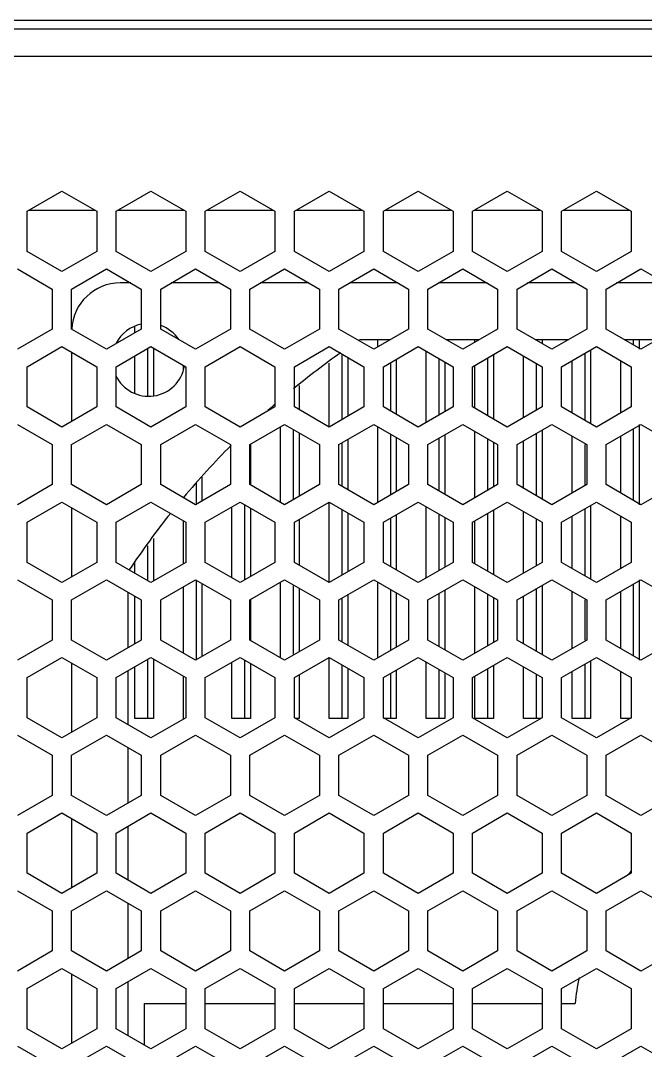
# Model space of a CAD drawing. Header units: millimetres. Extents: x 10297564 to 11610295, y -9287743 to -8409454.
# Drawn here: x 10532493 to 10533267, y -9094946 to -9093670 of the extents above; entities that cross this region are included whole.
import ezdxf

# ---------------------------------------------------------------- set-up
doc = ezdxf.new("R2010")
doc.units = ezdxf.units.MM
doc.header["$LTSCALE"] = 100
doc.layers.add('-0', color=7, linetype='Continuous')

# ---------------------------------------------------------------- blocks, each defined once
blk = doc.blocks.new('인버터 외형도')
at = {"layer": '-0', "linetype": 'Continuous'}
for p, q in [((127467.44, 40890.73), (115864.67, 40890.73)), ((115864.67, 40883.21), (127467.44, 40883.21)), ((115864.67, 40857.62), (127467.44, 40857.62)), ((122520.09, 40713.51), (122552.44, 40732.19)), ((122552.44, 40732.19), (122584.8, 40713.51)), ((122602.86, 40713.51), (122635.21, 40732.19)), ((122635.21, 40732.19), (122667.57, 40713.51)), ((122685.63, 40713.51), (122717.98, 40732.19)), ((122717.98, 40732.19), (122750.34, 40713.51)), ((122768.4, 40713.51), (122800.75, 40732.19)), ((122800.75, 40732.19), (122833.11, 40713.51)), ((122851.17, 40713.51), (122883.52, 40732.19)), ((122883.52, 40732.19), (122915.88, 40713.51)), ((122933.94, 40713.51), (122966.29, 40732.19)), ((122966.29, 40732.19), (122998.65, 40713.51)), ((123016.7, 40713.51), (123049.06, 40732.19)), ((123049.06, 40732.19), (123081.42, 40713.51)), ((122520.09, 40676.15), (122520.09, 40713.51)), ((122522.07, 40714.66), (122582.82, 40714.66)), ((122584.8, 40713.51), (122584.8, 40676.15)), ((122602.86, 40676.15), (122602.86, 40713.51)), ((122604.84, 40714.66), (122665.58, 40714.66)), ((122667.57, 40713.51), (122667.57, 40676.15)), ((122685.63, 40676.15), (122685.63, 40713.51)), ((122687.61, 40714.66), (122748.35, 40714.66)), ((122750.34, 40713.51), (122750.34, 40676.15)), ((122768.4, 40676.15), (122768.4, 40713.51)), ((122770.38, 40714.66), (122831.12, 40714.66)), ((122833.11, 40713.51), (122833.11, 40676.15)), ((122851.17, 40676.15), (122851.17, 40713.51)), ((122853.15, 40714.66), (122913.89, 40714.66)), ((122915.88, 40713.51), (122915.88, 40676.15)), ((122933.94, 40676.15), (122933.94, 40713.51)), ((122935.92, 40714.66), (122996.66, 40714.66)), ((122998.65, 40713.51), (122998.65, 40676.15)), ((123016.7, 40676.15), (123016.7, 40713.51)), ((123018.69, 40714.66), (123079.43, 40714.66)), ((123081.42, 40713.51), (123081.42, 40676.15)), ((122552.44, 40657.47), (122520.09, 40676.15)), ((122584.8, 40676.15), (122552.44, 40657.47)), ((122635.21, 40657.47), (122602.86, 40676.15)), ((122667.57, 40676.15), (122635.21, 40657.47)), ((122717.98, 40657.47), (122685.63, 40676.15)), ((122750.34, 40676.15), (122717.98, 40657.47)), ((122800.75, 40657.47), (122768.4, 40676.15)), ((122833.11, 40676.15), (122800.75, 40657.47)), ((122883.52, 40657.47), (122851.17, 40676.15)), ((122915.88, 40676.15), (122883.52, 40657.47)), ((122966.29, 40657.47), (122933.94, 40676.15)), ((122998.65, 40676.15), (122966.29, 40657.47)), ((123049.06, 40657.47), (123016.7, 40676.15)), ((123081.42, 40676.15), (123049.06, 40657.47)), ((122511.06, 40659.96), (122543.41, 40641.28)), ((122561.47, 40641.28), (122593.83, 40659.96)), ((122593.83, 40659.96), (122626.18, 40641.28)), ((122644.24, 40641.28), (122676.6, 40659.96)), ((122676.6, 40659.96), (122708.95, 40641.28)), ((122727.01, 40641.28), (122759.37, 40659.96)), ((122759.37, 40659.96), (122791.72, 40641.28)), ((122809.78, 40641.28), (122842.14, 40659.96)), ((122842.14, 40659.96), (122874.49, 40641.28)), ((122892.55, 40641.28), (122924.91, 40659.96)), ((122924.91, 40659.96), (122957.26, 40641.28)), ((122975.32, 40641.28), (123007.68, 40659.96)), ((123007.68, 40659.96), (123040.03, 40641.28)), ((123058.09, 40641.28), (123090.44, 40659.96)), ((123090.44, 40659.96), (123122.8, 40641.28)), ((122543.41, 40641.28), (122543.41, 40603.92)), ((122561.47, 40603.92), (122561.47, 40641.28)), ((122616.38, 40646.94), (122606.62, 40646.94)), ((122626.18, 40641.28), (122626.18, 40603.92)), ((122644.24, 40603.92), (122644.24, 40641.28)), ((122699.15, 40646.94), (122654.05, 40646.94)), ((122708.95, 40641.28), (122708.95, 40603.92)), ((122727.01, 40603.92), (122727.01, 40641.28)), ((122781.92, 40646.94), (122736.81, 40646.94)), ((122791.72, 40641.28), (122791.72, 40603.92)), ((122809.78, 40603.92), (122809.78, 40641.28)), ((122864.69, 40646.94), (122819.58, 40646.94)), ((122874.49, 40641.28), (122874.49, 40603.92)), ((122892.55, 40603.92), (122892.55, 40641.28)), ((122947.46, 40646.94), (122902.35, 40646.94)), ((122957.26, 40641.28), (122957.26, 40603.92)), ((122975.32, 40603.92), (122975.32, 40641.28)), ((123030.23, 40646.94), (122985.12, 40646.94)), ((123040.03, 40641.28), (123040.03, 40603.92)), ((123058.09, 40603.92), (123058.09, 40641.28)), ((123113, 40646.94), (123067.89, 40646.94)), ((122543.41, 40603.92), (122511.06, 40585.24)), ((122593.83, 40585.24), (122561.47, 40603.92)), ((122626.18, 40603.92), (122593.83, 40585.24)), ((122620.16, 40600.44), (122620.16, 40606.47)), ((122676.6, 40585.24), (122644.24, 40603.92)), ((122708.95, 40603.92), (122676.6, 40585.24)), ((122759.37, 40585.24), (122727.01, 40603.92)), ((122791.72, 40603.92), (122759.37, 40585.24)), ((122842.14, 40585.24), (122809.78, 40603.92)), ((122874.49, 40603.92), (122842.14, 40585.24)), ((122924.91, 40585.24), (122892.55, 40603.92)), ((122957.26, 40603.92), (122924.91, 40585.24)), ((123007.68, 40585.24), (122975.32, 40603.92)), ((123040.03, 40603.92), (123007.68, 40585.24)), ((123090.44, 40585.24), (123058.09, 40603.92)), ((123122.8, 40603.92), (123090.44, 40585.24)), ((122829.48, 40594.27), (122857.78, 40594.27)), ((122845.89, 40587.41), (122845.89, 40594.27)), ((122909.27, 40594.27), (122940.55, 40594.27)), ((122936.19, 40591.75), (122936.19, 40594.27)), ((122992.04, 40594.27), (123023.31, 40594.27)), ((122998.57, 40594.27), (122998.57, 40590.49)), ((123074.81, 40594.27), (123106.08, 40594.27)), ((123083.67, 40589.15), (123083.67, 40594.27)), ((123088.86, 40594.27), (123088.86, 40585.24)), ((122520.09, 40569.04), (122552.44, 40587.72)), ((122552.44, 40587.72), (122584.8, 40569.04)), ((122561.47, 40582.51), (122561.47, 40518.22)), ((122602.86, 40569.04), (122635.21, 40587.72)), ((122632.2, 40541.6), (122632.2, 40585.98)), ((122635.21, 40587.72), (122667.57, 40569.04)), ((122637.39, 40586.46), (122637.39, 40541.6)), ((122685.63, 40569.04), (122717.98, 40587.72)), ((122717.98, 40587.72), (122750.34, 40569.04)), ((122768.4, 40569.04), (122800.75, 40587.72)), ((122800.75, 40587.72), (122833.11, 40569.04)), ((122851.17, 40569.04), (122883.52, 40587.72)), ((122883.52, 40587.72), (122915.88, 40569.04)), ((122891.04, 40517.34), (122891.04, 40583.38)), ((122933.94, 40569.04), (122966.29, 40587.72)), ((122966.29, 40587.72), (122998.65, 40569.04)), ((123016.7, 40569.04), (123049.06, 40587.72)), ((123043.72, 40584.64), (123043.72, 40516.09)), ((123049.06, 40587.72), (123081.42, 40569.04)), ((122620.16, 40544.44), (122620.16, 40579.03)), ((122800.75, 40513), (122800.75, 40572.33)), ((122812.79, 40519.95), (122812.79, 40580.78)), ((122817.98, 40577.78), (122817.98, 40522.95)), ((122857.93, 40527.78), (122857.93, 40572.95)), ((122863.13, 40575.95), (122863.13, 40524.78)), ((122903.08, 40524.3), (122903.08, 40576.43)), ((122908.28, 40573.43), (122908.28, 40527.3)), ((122948.23, 40523.43), (122948.23, 40577.3)), ((122953.42, 40580.3), (122953.42, 40520.43)), ((122981.33, 40521.69), (122981.33, 40579.04)), ((123026.48, 40526.04), (123026.48, 40574.69)), ((123038.52, 40519.09), (123038.52, 40581.64)), ((123071.63, 40526.03), (123071.63, 40574.69)), ((122520.09, 40531.68), (122520.09, 40569.04)), ((122584.8, 40569.04), (122584.8, 40531.68)), ((122602.86, 40531.68), (122602.86, 40569.04)), ((122665.31, 40565.93), (122665.31, 40570.35)), ((122667.57, 40569.04), (122667.57, 40531.68)), ((122685.63, 40531.68), (122685.63, 40569.04)), ((122750.34, 40569.04), (122750.34, 40531.68)), ((122768.4, 40531.68), (122768.4, 40569.04)), ((122833.11, 40569.04), (122833.11, 40531.68)), ((122851.17, 40531.68), (122851.17, 40569.04)), ((122915.88, 40569.04), (122915.88, 40531.68)), ((122933.94, 40531.68), (122933.94, 40569.04)), ((122936.19, 40530.38), (122936.19, 40570.34)), ((122993.38, 40528.64), (122993.38, 40572.09)), ((122998.65, 40569.04), (122998.65, 40531.68)), ((123016.7, 40531.68), (123016.7, 40569.04)), ((123081.42, 40569.04), (123081.42, 40531.68)), ((122772.84, 40551.64), (122772.84, 40529.12)), ((122552.44, 40513), (122520.09, 40531.68)), ((122584.8, 40531.68), (122552.44, 40513)), ((122635.21, 40513), (122602.86, 40531.68)), ((122667.57, 40531.68), (122635.21, 40513)), ((122717.98, 40513), (122685.63, 40531.68)), ((122750.34, 40531.68), (122717.98, 40513)), ((122800.75, 40513), (122768.4, 40531.68)), ((122833.11, 40531.68), (122800.75, 40513)), ((122883.52, 40513), (122851.17, 40531.68)), ((122915.88, 40531.68), (122883.52, 40513)), ((122966.29, 40513), (122933.94, 40531.68)), ((122998.65, 40531.68), (122966.29, 40513)), ((123049.06, 40513), (123016.7, 40531.68)), ((123081.42, 40531.68), (123049.06, 40513)), ((122511.06, 40515.49), (122543.41, 40496.81)), ((122561.47, 40496.81), (122593.83, 40515.49)), ((122593.83, 40515.49), (122626.18, 40496.81)), ((122644.24, 40496.81), (122676.6, 40515.49)), ((122676.6, 40515.49), (122708.95, 40496.81)), ((122727.01, 40496.81), (122759.37, 40515.49)), ((122759.37, 40515.49), (122791.72, 40496.81)), ((122809.78, 40496.81), (122842.14, 40515.49)), ((122842.14, 40515.49), (122874.49, 40496.81)), ((122892.55, 40496.81), (122924.91, 40515.49)), ((122924.91, 40515.49), (122957.26, 40496.81)), ((122975.32, 40496.81), (123007.68, 40515.49)), ((123007.68, 40515.49), (123040.03, 40496.81)), ((123058.09, 40496.81), (123090.44, 40515.49)), ((123088.86, 40515.49), (123088.86, 40440.77)), ((123090.44, 40515.49), (123122.8, 40496.81)), ((122755.6, 40442.94), (122755.6, 40513.31)), ((122767.64, 40445.54), (122767.64, 40510.71)), ((122772.84, 40507.71), (122772.84, 40448.54)), ((122845.89, 40442.94), (122845.89, 40513.32)), ((122857.93, 40449.89), (122857.93, 40506.37)), ((122908.28, 40505.89), (122908.28, 40450.37)), ((122936.19, 40447.28), (122936.19, 40508.98)), ((122993.38, 40449.02), (122993.38, 40507.23)), ((122998.57, 40510.23), (122998.57, 40446.02)), ((123083.67, 40444.68), (123083.67, 40511.58)), ((122543.41, 40496.81), (122543.41, 40459.45)), ((122561.47, 40459.45), (122561.47, 40496.81)), ((122626.18, 40496.81), (122626.18, 40459.45)), ((122644.24, 40459.45), (122644.24, 40496.81)), ((122708.95, 40496.81), (122708.95, 40459.45)), ((122727.01, 40459.45), (122727.01, 40496.81)), ((122727.69, 40496.81), (122727.69, 40459.45)), ((122791.72, 40496.81), (122791.72, 40459.45)), ((122809.78, 40459.45), (122809.78, 40496.81)), ((122812.79, 40457.71), (122812.79, 40498.54)), ((122817.98, 40501.54), (122817.98, 40454.71)), ((122863.13, 40503.37), (122863.13, 40452.89)), ((122874.49, 40496.81), (122874.49, 40459.45)), ((122892.55, 40459.45), (122892.55, 40496.81)), ((122903.08, 40453.37), (122903.08, 40502.89)), ((122948.23, 40454.23), (122948.23, 40502.02)), ((122953.42, 40499.02), (122953.42, 40457.23)), ((122957.26, 40496.81), (122957.26, 40459.45)), ((122975.32, 40459.45), (122975.32, 40496.81)), ((122981.33, 40455.98), (122981.33, 40500.28)), ((123026.48, 40451.63), (123026.48, 40504.63)), ((123038.52, 40459.45), (123038.52, 40496.81)), ((123040.03, 40496.81), (123040.03, 40459.45)), ((123058.09, 40459.45), (123058.09, 40496.81)), ((123071.63, 40451.63), (123071.63, 40504.63)), ((122543.41, 40459.45), (122511.06, 40440.77)), ((122593.83, 40440.77), (122561.47, 40459.45)), ((122626.18, 40459.45), (122593.83, 40440.77)), ((122676.6, 40440.77), (122644.24, 40459.45)), ((122708.95, 40459.45), (122676.6, 40440.77)), ((122677.35, 40440.77), (122677.35, 40461.31)), ((122682.54, 40466.5), (122682.54, 40444.2)), ((122759.37, 40440.77), (122727.01, 40459.45)), ((122791.72, 40459.45), (122759.37, 40440.77)), ((122842.14, 40440.77), (122809.78, 40459.45)), ((122874.49, 40459.45), (122842.14, 40440.77)), ((122924.91, 40440.77), (122892.55, 40459.45)), ((122957.26, 40459.45), (122924.91, 40440.77)), ((123007.68, 40440.77), (122975.32, 40459.45)), ((123040.03, 40459.45), (123007.68, 40440.77)), ((123090.44, 40440.77), (123058.09, 40459.45)), ((123122.8, 40459.45), (123090.44, 40440.77)), ((122520.09, 40424.57), (122552.44, 40443.25)), ((122552.44, 40443.25), (122584.8, 40424.57)), ((122602.86, 40424.57), (122635.21, 40443.25)), ((122635.21, 40443.25), (122667.57, 40424.57)), ((122685.63, 40424.57), (122717.98, 40443.25)), ((122710.45, 40372.88), (122710.45, 40438.91)), ((122717.98, 40443.25), (122750.34, 40424.57)), ((122722.49, 40371.14), (122722.49, 40440.65)), ((122768.4, 40424.57), (122800.75, 40443.25)), ((122800.75, 40368.53), (122800.75, 40443.25)), ((122800.75, 40443.25), (122833.11, 40424.57)), ((122851.17, 40424.57), (122883.52, 40443.25)), ((122883.52, 40443.25), (122915.88, 40424.57)), ((122891.04, 40372.87), (122891.04, 40438.91)), ((122933.94, 40424.57), (122966.29, 40443.25)), ((122966.29, 40443.25), (122998.65, 40424.57)), ((123016.7, 40424.57), (123049.06, 40443.25)), ((123043.72, 40440.17), (123043.72, 40371.62)), ((123049.06, 40443.25), (123081.42, 40424.57)), ((122561.47, 40438.04), (122561.47, 40373.75)), ((122727.69, 40437.65), (122727.69, 40374.14)), ((122812.79, 40375.48), (122812.79, 40436.31)), ((122817.98, 40433.31), (122817.98, 40378.48)), ((122863.13, 40431.48), (122863.13, 40380.31)), ((122903.08, 40379.83), (122903.08, 40431.96)), ((122908.28, 40428.96), (122908.28, 40382.83)), ((122948.23, 40378.96), (122948.23, 40432.83)), ((122953.42, 40435.83), (122953.42, 40375.96)), ((122981.33, 40377.22), (122981.33, 40434.57)), ((123026.48, 40381.57), (123026.48, 40430.22)), ((123038.52, 40374.62), (123038.52, 40437.17)), ((123071.63, 40381.56), (123071.63, 40430.22)), ((122520.09, 40387.21), (122520.09, 40424.57)), ((122584.8, 40424.57), (122584.8, 40387.21)), ((122602.86, 40387.21), (122602.86, 40424.57)), ((122665.31, 40385.91), (122665.31, 40425.88)), ((122667.57, 40424.57), (122667.57, 40387.21)), ((122685.63, 40387.21), (122685.63, 40424.57)), ((122750.34, 40424.57), (122750.34, 40387.21)), ((122768.4, 40387.21), (122768.4, 40424.57)), ((122772.84, 40427.14), (122772.84, 40384.65)), ((122833.11, 40424.57), (122833.11, 40387.21)), ((122851.17, 40387.21), (122851.17, 40424.57)), ((122857.93, 40383.3), (122857.93, 40428.48)), ((122915.88, 40424.57), (122915.88, 40387.21)), ((122933.94, 40387.21), (122933.94, 40424.57)), ((122936.19, 40385.91), (122936.19, 40425.87)), ((122993.38, 40384.17), (122993.38, 40427.62)), ((122998.65, 40424.57), (122998.65, 40387.21)), ((123016.7, 40387.21), (123016.7, 40424.57)), ((123081.42, 40424.57), (123081.42, 40387.21)), ((122632.2, 40370.27), (122632.2, 40402.58)), ((122637.39, 40409.38), (122637.39, 40369.79)), ((122552.44, 40368.53), (122520.09, 40387.21)), ((122584.8, 40387.21), (122552.44, 40368.53)), ((122635.21, 40368.53), (122602.86, 40387.21)), ((122620.16, 40377.22), (122620.16, 40386.81)), ((122667.57, 40387.21), (122635.21, 40368.53)), ((122717.98, 40368.53), (122685.63, 40387.21)), ((122750.34, 40387.21), (122717.98, 40368.53)), ((122800.75, 40368.53), (122768.4, 40387.21)), ((122833.11, 40387.21), (122800.75, 40368.53)), ((122883.52, 40368.53), (122851.17, 40387.21)), ((122915.88, 40387.21), (122883.52, 40368.53)), ((122966.29, 40368.53), (122933.94, 40387.21)), ((122998.65, 40387.21), (122966.29, 40368.53)), ((123049.06, 40368.53), (123016.7, 40387.21)), ((123081.42, 40387.21), (123049.06, 40368.53)), ((122511.06, 40371.02), (122543.41, 40352.34)), ((122561.47, 40352.34), (122593.83, 40371.02)), ((122593.83, 40371.02), (122626.18, 40352.34)), ((122644.24, 40352.34), (122676.6, 40371.02)), ((122665.31, 40302.82), (122665.31, 40364.5)), ((122676.6, 40371.02), (122708.95, 40352.34)), ((122677.35, 40296.3), (122677.35, 40371.02)), ((122682.54, 40367.59), (122682.54, 40299.73)), ((122727.01, 40352.34), (122759.37, 40371.02)), ((122755.6, 40298.47), (122755.6, 40368.84)), ((122759.37, 40371.02), (122791.72, 40352.34)), ((122767.64, 40301.07), (122767.64, 40366.24)), ((122772.84, 40363.24), (122772.84, 40304.07)), ((122809.78, 40352.34), (122842.14, 40371.02)), ((122842.14, 40371.02), (122874.49, 40352.34)), ((122845.89, 40298.47), (122845.89, 40368.85)), ((122857.93, 40305.42), (122857.93, 40361.9)), ((122892.55, 40352.34), (122924.91, 40371.02)), ((122924.91, 40371.02), (122957.26, 40352.34)), ((122936.19, 40302.81), (122936.19, 40364.51)), ((122975.32, 40352.34), (123007.68, 40371.02)), ((122993.38, 40304.55), (122993.38, 40362.76)), ((122998.57, 40365.76), (122998.57, 40301.55)), ((123007.68, 40371.02), (123040.03, 40352.34)), ((123058.09, 40352.34), (123090.44, 40371.02)), ((123083.67, 40300.21), (123083.67, 40367.11)), ((123088.86, 40371.02), (123088.86, 40296.3)), ((123090.44, 40371.02), (123122.8, 40352.34)), ((122543.41, 40352.34), (122543.41, 40314.98)), ((122561.47, 40314.98), (122561.47, 40352.34)), ((122614.14, 40308.03), (122614.14, 40359.29)), ((122620.16, 40311.5), (122620.16, 40355.82)), ((122626.18, 40352.34), (122626.18, 40314.98)), ((122644.24, 40314.98), (122644.24, 40352.34)), ((122708.95, 40352.34), (122708.95, 40314.98)), ((122727.01, 40314.98), (122727.01, 40352.34)), ((122727.69, 40352.34), (122727.69, 40314.98)), ((122791.72, 40352.34), (122791.72, 40314.98)), ((122809.78, 40314.98), (122809.78, 40352.34)), ((122812.79, 40313.24), (122812.79, 40354.07)), ((122817.98, 40357.07), (122817.98, 40310.24)), ((122863.13, 40358.9), (122863.13, 40308.42)), ((122874.49, 40352.34), (122874.49, 40314.98)), ((122892.55, 40314.98), (122892.55, 40352.34)), ((122903.08, 40308.9), (122903.08, 40358.42)), ((122908.28, 40361.42), (122908.28, 40305.9)), ((122948.23, 40309.76), (122948.23, 40357.55)), ((122953.42, 40354.55), (122953.42, 40312.76)), ((122957.26, 40352.34), (122957.26, 40314.98)), ((122975.32, 40314.98), (122975.32, 40352.34)), ((122981.33, 40311.5), (122981.33, 40355.81)), ((123026.48, 40307.16), (123026.48, 40360.16)), ((123038.52, 40314.98), (123038.52, 40352.34)), ((123040.03, 40352.34), (123040.03, 40314.98)), ((123058.09, 40314.98), (123058.09, 40352.34)), ((123071.63, 40307.16), (123071.63, 40360.16)), ((122543.41, 40314.98), (122511.06, 40296.3)), ((122593.83, 40296.3), (122561.47, 40314.98)), ((122626.18, 40314.98), (122593.83, 40296.3)), ((122676.6, 40296.3), (122644.24, 40314.98)), ((122708.95, 40314.98), (122676.6, 40296.3)), ((122759.37, 40296.3), (122727.01, 40314.98)), ((122791.72, 40314.98), (122759.37, 40296.3)), ((122842.14, 40296.3), (122809.78, 40314.98)), ((122874.49, 40314.98), (122842.14, 40296.3)), ((122924.91, 40296.3), (122892.55, 40314.98)), ((122957.26, 40314.98), (122924.91, 40296.3)), ((123007.68, 40296.3), (122975.32, 40314.98)), ((123040.03, 40314.98), (123007.68, 40296.3)), ((123090.44, 40296.3), (123058.09, 40314.98)), ((123122.8, 40314.98), (123090.44, 40296.3)), ((122520.09, 40280.1), (122552.44, 40298.78)), ((122552.44, 40298.78), (122584.8, 40280.1)), ((122602.86, 40280.1), (122635.21, 40298.78)), ((122632.2, 40242.12), (122632.2, 40297.04)), ((122635.21, 40298.78), (122667.57, 40280.1)), ((122637.39, 40297.52), (122637.39, 40242.12)), ((122685.63, 40280.1), (122717.98, 40298.78)), ((122717.98, 40298.78), (122750.34, 40280.1)), ((122722.49, 40242.12), (122722.49, 40296.18)), ((122768.4, 40280.1), (122800.75, 40298.78)), ((122800.75, 40242.12), (122800.75, 40298.78)), ((122800.75, 40298.78), (122833.11, 40280.1)), ((122851.17, 40280.1), (122883.52, 40298.78)), ((122883.52, 40298.78), (122915.88, 40280.1)), ((122933.94, 40280.1), (122966.29, 40298.78)), ((122966.29, 40298.78), (122998.65, 40280.1)), ((123016.7, 40280.1), (123049.06, 40298.78)), ((123043.72, 40295.7), (123043.72, 40242.12)), ((123049.06, 40298.78), (123081.42, 40280.1)), ((122561.47, 40293.57), (122561.47, 40229.28)), ((122614.14, 40236.23), (122614.14, 40286.62)), ((122620.16, 40242.12), (122620.16, 40290.09)), ((122710.45, 40242.12), (122710.45, 40294.44)), ((122727.69, 40293.18), (122727.69, 40242.12)), ((122812.79, 40242.12), (122812.79, 40291.83)), ((122817.98, 40288.84), (122817.98, 40242.12)), ((122863.13, 40287.01), (122863.13, 40242.12)), ((122891.04, 40242.12), (122891.04, 40294.44)), ((122903.08, 40242.12), (122903.08, 40287.49)), ((122948.23, 40242.12), (122948.23, 40288.36)), ((122953.42, 40291.35), (122953.42, 40242.12)), ((122981.33, 40242.12), (122981.33, 40290.1)), ((123026.48, 40242.12), (123026.48, 40285.75)), ((123038.52, 40242.12), (123038.52, 40292.7)), ((123071.63, 40242.12), (123071.63, 40285.75)), ((122520.09, 40242.74), (122520.09, 40280.1)), ((122584.8, 40280.1), (122584.8, 40242.74)), ((122602.86, 40242.74), (122602.86, 40280.1)), ((122665.31, 40242.12), (122665.31, 40281.41)), ((122667.57, 40280.1), (122667.57, 40242.74)), ((122685.63, 40242.74), (122685.63, 40280.1)), ((122750.34, 40280.1), (122750.34, 40242.74)), ((122768.4, 40242.74), (122768.4, 40280.1)), ((122772.84, 40282.67), (122772.84, 40242.12)), ((122833.11, 40280.1), (122833.11, 40242.74)), ((122851.17, 40242.74), (122851.17, 40280.1)), ((122857.93, 40242.12), (122857.93, 40284.01)), ((122908.28, 40284.49), (122908.28, 40242.12)), ((122915.88, 40280.1), (122915.88, 40242.74)), ((122933.94, 40242.74), (122933.94, 40280.1)), ((122936.19, 40242.12), (122936.19, 40281.4)), ((122993.38, 40242.12), (122993.38, 40283.15)), ((122998.65, 40280.1), (122998.65, 40242.74)), ((123016.7, 40242.74), (123016.7, 40280.1)), ((123081.42, 40280.1), (123081.42, 40242.74)), ((122552.44, 40224.06), (122520.09, 40242.74)), ((122584.8, 40242.74), (122552.44, 40224.06)), ((122635.21, 40224.06), (122602.86, 40242.74)), ((122637.39, 40242.12), (122620.16, 40242.12)), ((122667.57, 40242.74), (122635.21, 40224.06)), ((122717.98, 40224.06), (122685.63, 40242.74)), ((122727.69, 40242.12), (122710.45, 40242.12)), ((122750.34, 40242.74), (122717.98, 40224.06)), ((122800.75, 40224.06), (122768.4, 40242.74)), ((122772.84, 40242.12), (122769.47, 40242.12)), ((122833.11, 40242.74), (122800.75, 40224.06)), ((122817.98, 40242.12), (122800.75, 40242.12)), ((122883.52, 40224.06), (122851.17, 40242.74)), ((122863.13, 40242.12), (122851.17, 40242.12)), ((122915.88, 40242.74), (122883.52, 40224.06)), ((122908.28, 40242.12), (122891.04, 40242.12)), ((122966.29, 40224.06), (122933.94, 40242.74)), ((122953.42, 40242.12), (122936.19, 40242.12)), ((122998.65, 40242.74), (122966.29, 40224.06)), ((122997.57, 40242.12), (122981.33, 40242.12)), ((123049.06, 40224.06), (123016.7, 40242.74)), ((123043.72, 40242.12), (123026.48, 40242.12)), ((123081.42, 40242.74), (123049.06, 40224.06)), ((123081.42, 40242.12), (123071.63, 40242.12)), ((122511.06, 40226.55), (122543.41, 40207.87)), ((122561.47, 40207.87), (122593.83, 40226.55)), ((122593.83, 40226.55), (122626.18, 40207.87)), ((122644.24, 40207.87), (122676.6, 40226.55)), ((122676.6, 40226.55), (122708.95, 40207.87)), ((122727.01, 40207.87), (122759.37, 40226.55)), ((122759.37, 40226.55), (122791.72, 40207.87)), ((122809.78, 40207.87), (122842.14, 40226.55)), ((122842.14, 40226.55), (122874.49, 40207.87)), ((122892.55, 40207.87), (122924.91, 40226.55)), ((122924.91, 40226.55), (122957.26, 40207.87)), ((122975.32, 40207.87), (123007.68, 40226.55)), ((123007.68, 40226.55), (123040.03, 40207.87)), ((123058.09, 40207.87), (123090.44, 40226.55)), ((123090.44, 40226.55), (123122.8, 40207.87)), ((122614.14, 40163.56), (122614.14, 40214.82)), ((122543.41, 40207.87), (122543.41, 40170.51)), ((122561.47, 40170.51), (122561.47, 40207.87)), ((122626.18, 40207.87), (122626.18, 40170.51)), ((122644.24, 40170.51), (122644.24, 40207.87)), ((122708.95, 40207.87), (122708.95, 40170.51)), ((122727.01, 40170.51), (122727.01, 40207.87)), ((122791.72, 40207.87), (122791.72, 40170.51)), ((122809.78, 40170.51), (122809.78, 40207.87)), ((122874.49, 40207.87), (122874.49, 40170.51)), ((122892.55, 40170.51), (122892.55, 40207.87)), ((122957.26, 40207.87), (122957.26, 40170.51)), ((122975.32, 40170.51), (122975.32, 40207.87)), ((123040.03, 40207.87), (123040.03, 40170.51)), ((123058.09, 40170.51), (123058.09, 40207.87)), ((122543.41, 40170.51), (122511.06, 40151.83)), ((122593.83, 40151.83), (122561.47, 40170.51)), ((122626.18, 40170.51), (122593.83, 40151.83)), ((122676.6, 40151.83), (122644.24, 40170.51)), ((122708.95, 40170.51), (122676.6, 40151.83)), ((122759.37, 40151.83), (122727.01, 40170.51)), ((122791.72, 40170.51), (122759.37, 40151.83)), ((122842.14, 40151.83), (122809.78, 40170.51)), ((122874.49, 40170.51), (122842.14, 40151.83)), ((122924.91, 40151.83), (122892.55, 40170.51)), ((122957.26, 40170.51), (122924.91, 40151.83)), ((123007.68, 40151.83), (122975.32, 40170.51)), ((123040.03, 40170.51), (123007.68, 40151.83)), ((123090.44, 40151.83), (123058.09, 40170.51)), ((123122.8, 40170.51), (123090.44, 40151.83)), ((122520.09, 40135.63), (122552.44, 40154.31)), ((122552.44, 40154.31), (122584.8, 40135.63)), ((122602.86, 40135.63), (122635.21, 40154.31)), ((122635.21, 40154.31), (122667.57, 40135.63)), ((122685.63, 40135.63), (122717.98, 40154.31)), ((122717.98, 40154.31), (122750.34, 40135.63)), ((122768.4, 40135.63), (122800.75, 40154.31)), ((122800.75, 40154.31), (122833.11, 40135.63)), ((122851.17, 40135.63), (122883.52, 40154.31)), ((122883.52, 40154.31), (122915.88, 40135.63)), ((122933.94, 40135.63), (122966.29, 40154.31)), ((122966.29, 40154.31), (122998.65, 40135.63)), ((123016.7, 40135.63), (123049.06, 40154.31)), ((123049.06, 40154.31), (123081.42, 40135.63)), ((122561.47, 40149.1), (122561.47, 40084.8)), ((122614.14, 40091.76), (122614.14, 40142.15)), ((122520.09, 40098.27), (122520.09, 40135.63)), ((122584.8, 40135.63), (122584.8, 40098.27)), ((122602.86, 40098.27), (122602.86, 40135.63)), ((122667.57, 40135.63), (122667.57, 40098.27)), ((122685.63, 40098.27), (122685.63, 40135.63)), ((122750.34, 40135.63), (122750.34, 40098.27)), ((122768.4, 40098.27), (122768.4, 40135.63)), ((122833.11, 40135.63), (122833.11, 40098.27)), ((122851.17, 40098.27), (122851.17, 40135.63)), ((122915.88, 40135.63), (122915.88, 40098.27)), ((122933.94, 40098.27), (122933.94, 40135.63)), ((122998.65, 40135.63), (122998.65, 40098.27)), ((123016.7, 40098.27), (123016.7, 40135.63)), ((123081.42, 40135.63), (123081.42, 40098.27)), ((122552.44, 40079.59), (122520.09, 40098.27)), ((122584.8, 40098.27), (122552.44, 40079.59)), ((122635.21, 40079.59), (122602.86, 40098.27)), ((122667.57, 40098.27), (122635.21, 40079.59)), ((122717.98, 40079.59), (122685.63, 40098.27)), ((122750.34, 40098.27), (122717.98, 40079.59)), ((122800.75, 40079.59), (122768.4, 40098.27)), ((122833.11, 40098.27), (122800.75, 40079.59)), ((122883.52, 40079.59), (122851.17, 40098.27)), ((122915.88, 40098.27), (122883.52, 40079.59)), ((122966.29, 40079.59), (122933.94, 40098.27)), ((122998.65, 40098.27), (122966.29, 40079.59)), ((123049.06, 40079.59), (123016.7, 40098.27)), ((123081.42, 40098.27), (123049.06, 40079.59)), ((122511.06, 40082.08), (122543.41, 40063.4)), ((122561.47, 40063.4), (122593.83, 40082.08)), ((122593.83, 40082.08), (122626.18, 40063.4)), ((122644.24, 40063.4), (122676.6, 40082.08)), ((122676.6, 40082.08), (122708.95, 40063.4)), ((122727.01, 40063.4), (122759.37, 40082.08)), ((122759.37, 40082.08), (122791.72, 40063.4)), ((122809.78, 40063.4), (122842.14, 40082.08)), ((122842.14, 40082.08), (122874.49, 40063.4)), ((122892.55, 40063.4), (122924.91, 40082.08)), ((122924.91, 40082.08), (122957.26, 40063.4)), ((122975.32, 40063.4), (123007.68, 40082.08)), ((123007.68, 40082.08), (123040.03, 40063.4)), ((123058.09, 40063.4), (123090.44, 40082.08)), ((123090.44, 40082.08), (123122.8, 40063.4)), ((122614.14, 40019.09), (122614.14, 40070.35)), ((122543.41, 40063.4), (122543.41, 40026.04)), ((122561.47, 40026.04), (122561.47, 40063.4)), ((122626.18, 40063.4), (122626.18, 40026.04)), ((122644.24, 40026.04), (122644.24, 40063.4)), ((122708.95, 40063.4), (122708.95, 40026.04)), ((122727.01, 40026.04), (122727.01, 40063.4)), ((122791.72, 40063.4), (122791.72, 40026.04)), ((122809.78, 40026.04), (122809.78, 40063.4)), ((122874.49, 40063.4), (122874.49, 40026.04)), ((122892.55, 40026.04), (122892.55, 40063.4)), ((122957.26, 40063.4), (122957.26, 40026.04)), ((122975.32, 40026.04), (122975.32, 40063.4)), ((123040.03, 40063.4), (123040.03, 40026.04)), ((123058.09, 40026.04), (123058.09, 40063.4)), ((122543.41, 40026.04), (122511.06, 40007.36)), ((122593.83, 40007.36), (122561.47, 40026.04)), ((122626.18, 40026.04), (122593.83, 40007.36)), ((122676.6, 40007.36), (122644.24, 40026.04)), ((122708.95, 40026.04), (122676.6, 40007.36)), ((122759.37, 40007.36), (122727.01, 40026.04)), ((122791.72, 40026.04), (122759.37, 40007.36)), ((122842.14, 40007.36), (122809.78, 40026.04)), ((122874.49, 40026.04), (122842.14, 40007.36)), ((122924.91, 40007.36), (122892.55, 40026.04)), ((122957.26, 40026.04), (122924.91, 40007.36)), ((123007.68, 40007.36), (122975.32, 40026.04)), ((123040.03, 40026.04), (123007.68, 40007.36)), ((123090.44, 40007.36), (123058.09, 40026.04)), ((123122.8, 40026.04), (123090.44, 40007.36)), ((122520.09, 39991.16), (122552.44, 40009.84)), ((122552.44, 40009.84), (122584.8, 39991.16)), ((122602.86, 39991.16), (122635.21, 40009.84)), ((122635.21, 40009.84), (122667.57, 39991.16)), ((122685.63, 39991.16), (122717.98, 40009.84)), ((122717.98, 40009.84), (122750.34, 39991.16)), ((122768.4, 39991.16), (122800.75, 40009.84)), ((122800.75, 40009.84), (122833.11, 39991.16)), ((122851.17, 39991.16), (122883.52, 40009.84)), ((122883.52, 40009.84), (122915.88, 39991.16)), ((122933.94, 39991.16), (122966.29, 40009.84)), ((122966.29, 40009.84), (122998.65, 39991.16)), ((123016.7, 39991.16), (123049.06, 40009.84)), ((123049.06, 40009.84), (123081.42, 39991.16)), ((122561.47, 40004.63), (122561.47, 39940.33)), ((122520.09, 39953.8), (122520.09, 39991.16)), ((122584.8, 39991.16), (122584.8, 39953.8)), ((122602.86, 39953.8), (122602.86, 39991.16)), ((122614.14, 39947.29), (122614.14, 39997.68)), ((122667.57, 39991.16), (122667.57, 39953.8)), ((122685.63, 39953.8), (122685.63, 39991.16)), ((122750.34, 39991.16), (122750.34, 39953.8)), ((122768.4, 39953.8), (122768.4, 39991.16)), ((122833.11, 39991.16), (122833.11, 39953.8)), ((122851.17, 39953.8), (122851.17, 39991.16)), ((122915.88, 39991.16), (122915.88, 39953.8)), ((122933.94, 39953.8), (122933.94, 39991.16)), ((122998.65, 39991.16), (122998.65, 39953.8)), ((123016.7, 39953.8), (123016.7, 39991.16)), ((123081.42, 39991.16), (123081.42, 39953.8)), ((122629.19, 39977.26), (122667.57, 39977.26)), ((122629.19, 39938.6), (122629.19, 39977.26)), ((122685.63, 39977.26), (122750.34, 39977.26)), ((122768.4, 39977.26), (122833.11, 39977.26)), ((122851.17, 39977.26), (122915.88, 39977.26)), ((122933.94, 39977.26), (122998.65, 39977.26)), ((123016.7, 39977.26), (123029.2, 39977.26)), ((122552.44, 39935.12), (122520.09, 39953.8)), ((122584.8, 39953.8), (122552.44, 39935.12)), ((122635.21, 39935.12), (122602.86, 39953.8)), ((122667.57, 39953.8), (122635.21, 39935.12)), ((122717.98, 39935.12), (122685.63, 39953.8)), ((122750.34, 39953.8), (122717.98, 39935.12)), ((122800.75, 39935.12), (122768.4, 39953.8)), ((122833.11, 39953.8), (122800.75, 39935.12)), ((122883.52, 39935.12), (122851.17, 39953.8)), ((122915.88, 39953.8), (122883.52, 39935.12)), ((122966.29, 39935.12), (122933.94, 39953.8)), ((122998.65, 39953.8), (122966.29, 39935.12)), ((123049.06, 39935.12), (123016.7, 39953.8)), ((123081.42, 39953.8), (123049.06, 39935.12)), ((122511.06, 39937.61), (122543.41, 39918.93)), ((122561.47, 39918.93), (122593.83, 39937.61)), ((122593.83, 39937.61), (122626.18, 39918.93)), ((122644.24, 39918.93), (122676.6, 39937.61)), ((122676.6, 39937.61), (122708.95, 39918.93)), ((122727.01, 39918.93), (122759.37, 39937.61)), ((122759.37, 39937.61), (122791.72, 39918.93)), ((122809.78, 39918.93), (122842.14, 39937.61)), ((122842.14, 39937.61), (122874.49, 39918.93)), ((122892.55, 39918.93), (122924.91, 39937.61)), ((122924.91, 39937.61), (122957.26, 39918.93)), ((122975.32, 39918.93), (123007.68, 39937.61)), ((123007.68, 39937.61), (123040.03, 39918.93)), ((123058.09, 39918.93), (123090.44, 39937.61)), ((123090.44, 39937.61), (123122.8, 39918.93))]:
    blk.add_line(p, q, dxfattribs=at)
for centre, radius, start, end in [((122606.62, 40601.79), 45.15, 90, 177.30607), ((122632.96, 40575.46), 33.86, 101.74053, 153.04071), ((122632.96, 40575.46), 33.86, 34.0246, 70.44936), ((123253.73, 39954.69), 767.5, 123.55731, 123.67854), ((123253.73, 39954.69), 767.5, 125.18509, 129.30432), ((122632.96, 40575.46), 33.86, 205.86904, 350.57455), ((123253.73, 39954.69), 767.5, 130.99728, 131.62615), ((123253.73, 39954.69), 767.5, 135.1402, 140.05303), ((123253.73, 39954.69), 767.5, 141.44631, 146.32718), ((123253.79, 39954.62), 225.73, 139.86523, 141.0053), ((123253.79, 39954.62), 225.73, 168.02457, 174.24405)]:
    blk.add_arc(centre, radius, start, end, dxfattribs=at)

msp = doc.modelspace()

# ---------------------------------------------------------------- block references
at = {"xscale": 1.333333333333333, "yscale": 1.333333333333333, "zscale": 1.333333333333333}
msp.add_blockref('인버터 외형도', (10369140.6, -9148191), dxfattribs=at)

doc.saveas('drawing.dxf')
